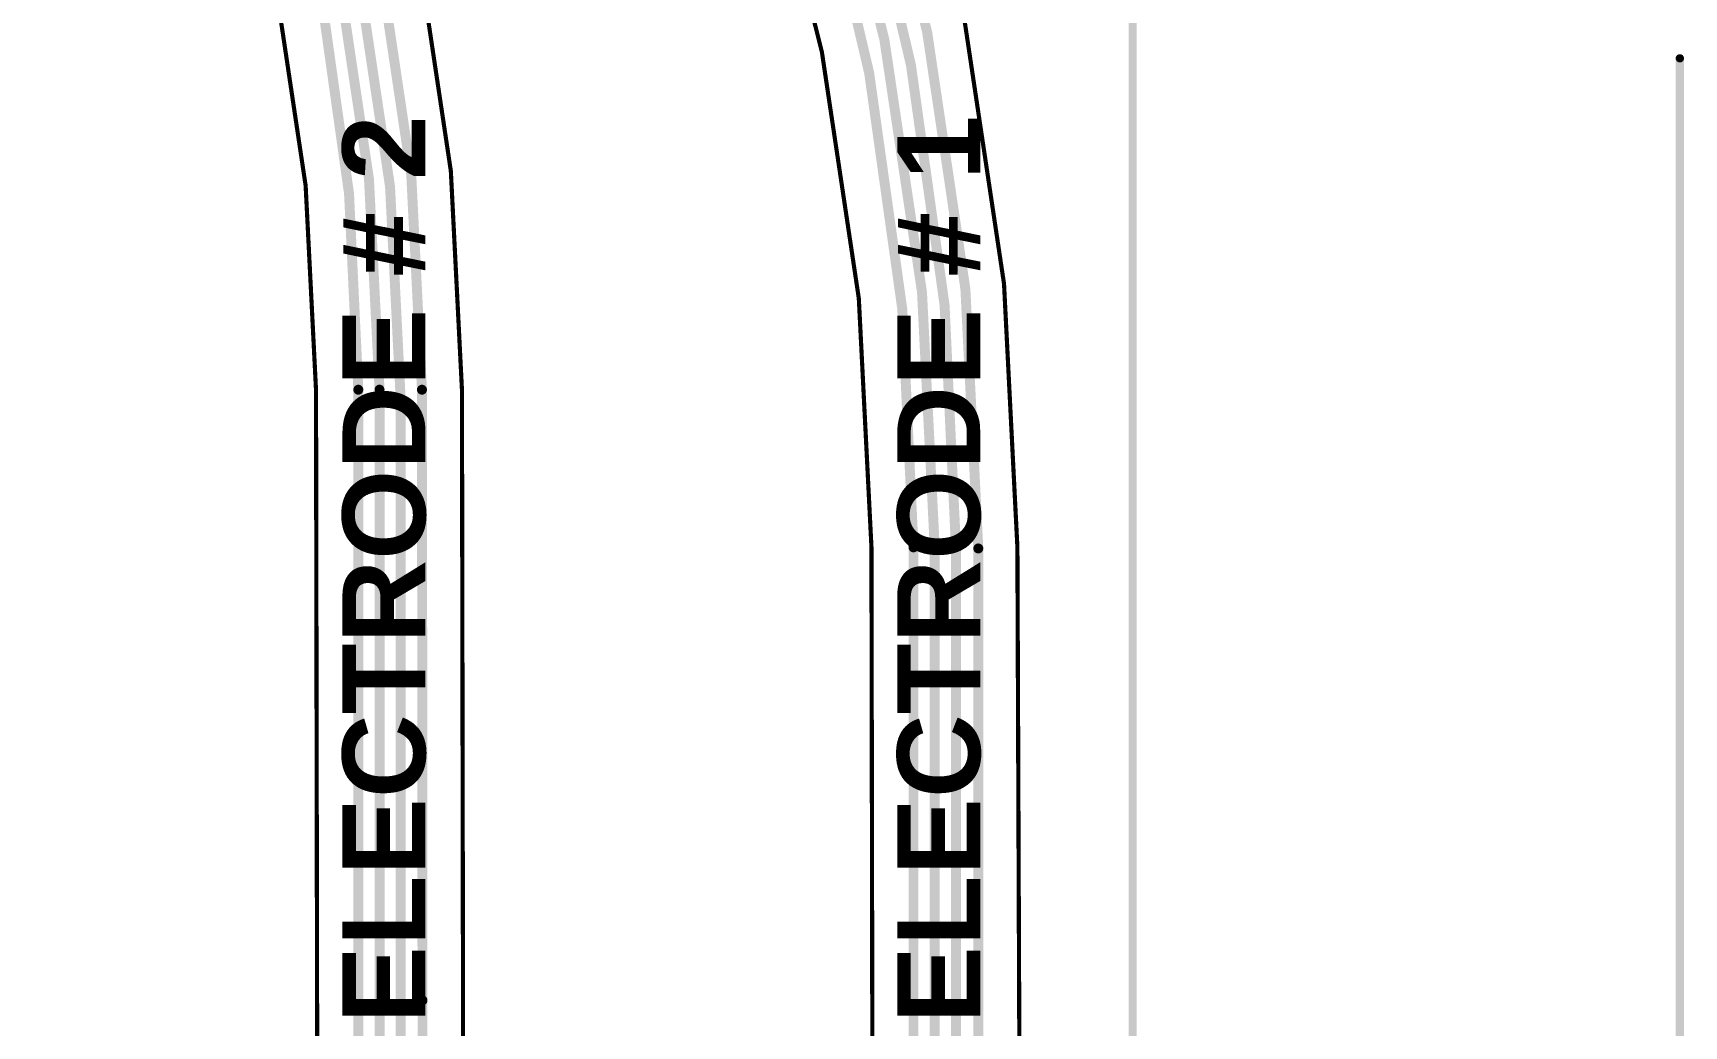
# Model space of a CAD drawing. Header units: inches. Extents: x -17 to 349, y -40 to 215.
# Drawn here: x 174.7 to 225.3, y 33.2 to 63.6 of the extents above; entities that cross this region are included whole.
import ezdxf

# ---------------------------------------------------------------- set-up
doc = ezdxf.new("R2010")
doc.units = ezdxf.units.IN
for name, color, linetype in [('Board Outline', 216, 'Continuous'), ('Bottom Layer', 5, 'Continuous'), ('Dimension', 6, 'Continuous'), ('Top Overlay', 2, 'Continuous')]:
    doc.layers.add(name, color=color, linetype=linetype)
doc.styles.add('Arial_Bold', font='', dxfattribs={"height": 0.2})
doc.styles.get('Arial_Bold').set_extended_font_data('Arial', bold=True)

msp = doc.modelspace()

# ---------------------------------------------------------------- linework, layer by layer
at = {"layer": 'Board Outline'}
for points in [[(122.52998862, 130.00344332, 0.127, 0.127, -0.4137830578576681), (204.86466774, 47.83536788, 0.127, 0.127, 0)], [(122.56069468, 125.53344718, 0.127, 0.127, -0.4136722232397825), (200.39467414, 47.82755484, 0.127, 0.127, 0)], [(119.5314729, 120.8434083, 0.127, 0.127, -0.4137590145945721), (187.85119148, 52.65899552, 0.127, 0.127, 0)], [(119.53243302, 116.37340708, 0.127, 0.127, -0.4137590145945721), (183.38119788, 52.65109612, 0.127, 0.127, 0)], [(183.38119788, 52.65109612, 0.127, 0.127, 0), (183.41629306, 32.79240076, 0.127, 0.127, 0)], [(187.85119148, 52.65899552, 0.127, 0.127, 0), (187.88629936, 32.7927843, 0.127, 0.127, 0)], [(200.39467414, 47.82755484, 0.127, 0.127, 0), (200.42095552, 32.79237282, 0.127, 0.127, 0)], [(204.86466774, 47.83536534, 0.127, 0.127, 0), (204.9246092, 32.51881736, 0.127, 0.127, 0)]]:
    msp.add_lwpolyline(points, format="xyseb", dxfattribs=at)
for points in [[(183.34944788, 52.65109612, 0.0635, 0.0635, 1), (183.41294788, 52.65109612, 0.0635, 0.0635, 1)], [(183.34944788, 52.65109612, 0.0635, 0.0635, 1), (183.41294788, 52.65109612, 0.0635, 0.0635, 1)], [(187.81944148, 52.65899552, 0.0635, 0.0635, 1), (187.88294148, 52.65899552, 0.0635, 0.0635, 1)], [(187.81944148, 52.65899552, 0.0635, 0.0635, 1), (187.88294148, 52.65899552, 0.0635, 0.0635, 1)], [(200.36292414, 47.82755484, 0.0635, 0.0635, 1), (200.42642414, 47.82755484, 0.0635, 0.0635, 1)], [(200.36292414, 47.82755484, 0.0635, 0.0635, 1), (200.42642414, 47.82755484, 0.0635, 0.0635, 1)], [(204.83291774, 47.83536788, 0.0635, 0.0635, 1), (204.89641774, 47.83536788, 0.0635, 0.0635, 1)], [(204.83291774, 47.83536534, 0.0635, 0.0635, 1), (204.89641774, 47.83536534, 0.0635, 0.0635, 1)]]:
    msp.add_lwpolyline(points, format="xyseb", close=True, dxfattribs=at)
at = {"layer": 'Bottom Layer'}
for points in [[(122.55846964, 128.80178964, 0.3048, 0.3048, -0.4142135623730951), (203.66689518, 47.79210406, 0.3048, 0.3048, 0)], [(122.55846964, 128.14139218, 0.3048, 0.3048, -0.4142135716234306), (202.98237534, 47.82659217999999, 0.3048, 0.3048, 0)], [(122.55846964, 127.48099218, 0.3048, 0.3048, -0.4142135530473893), (202.33236902, 47.82659217999999, 0.3048, 0.3048, 0)], [(122.55846964, 126.82059218, 0.3048, 0.3048, -0.41421357178314), (201.68237286, 47.82659217999999, 0.3048, 0.3048, 0)], [(119.31929908, 119.84859952, 0.3048, 0.3048, -0.4142135513109782), (186.62706896, 52.6525871, 0.3048, 0.3048, 0)], [(118.98825072, 119.18820968, 0.3048, 0.3048, -0.4141682080837658), (185.97707534, 52.30783798, 0.3048, 0.3048, 0)], [(119.53608808, 118.31159218, 0.3048, 0.3048, -0.4142125882663787), (185.32707156, 52.65259218, 0.3048, 0.3048, 0)], [(119.55410176, 117.63299816, 0.3048, 0.3048, -0.4142135738093534), (184.67707032, 52.6525871, 0.3048, 0.3048, 0)], [(184.67707286, 32.09984944, 0.3048, 0.3048, 0), (184.67707286, 52.65259218, 0.3048, 0.3048, 0)], [(185.32707156, 29.88091306, 0.3048, 0.3048, 0), (185.32707156, 52.65259218, 0.3048, 0.3048, 0)], [(186.6270715, 52.65259218, 0.3048, 0.3048, 0), (186.64373898, 33.95364558, 0.3048, 0.3048, 0)], [(185.9770728, 30.51089148, 0.3048, 0.3048, 0), (185.9770728, 52.30783798, 0.3048, 0.3048, 0)], [(201.68237286, 31.92572736, 0.3048, 0.3048, 0), (201.68237286, 47.82659217999999, 0.3048, 0.3048, 0)], [(202.33237156, 29.88242435999999, 0.3048, 0.3048, 0), (202.33237156, 47.82659217999999, 0.3048, 0.3048, 0)], [(202.9823728, 30.510226, 0.3048, 0.3048, 0), (202.9823728, 47.82659217999999, 0.3048, 0.3048, 0)], [(203.66689772, 29.85424052, 0.3048, 0.3048, 0), (203.66689772, 47.7921066, 0.3048, 0.3048, 0)], [(186.64373898, 29.89892166, 0.3048, 0.3048, 0), (186.64373898, 33.95364558, 0.3048, 0.3048, 0)]]:
    msp.add_lwpolyline(points, format="xyseb", dxfattribs=at)
for points in [[(184.60087032, 52.6525871, 0.1524, 0.1524, 1), (184.75327032, 52.6525871, 0.1524, 0.1524, 1)], [(184.60087286, 52.65259218, 0.1524, 0.1524, 1), (184.75327286, 52.65259218, 0.1524, 0.1524, 1)], [(185.25087156, 52.65259218, 0.1524, 0.1524, 1), (185.40327156, 52.65259218, 0.1524, 0.1524, 1)], [(185.25087156, 52.65259218, 0.1524, 0.1524, 1), (185.40327156, 52.65259218, 0.1524, 0.1524, 1)], [(186.55086896, 52.6525871, 0.1524, 0.1524, 1), (186.70326896, 52.6525871, 0.1524, 0.1524, 1)], [(186.5508715, 52.65259218, 0.1524, 0.1524, 1), (186.7032715, 52.65259218, 0.1524, 0.1524, 1)], [(185.9008728, 52.30783798, 0.1524, 0.1524, 1), (186.0532728, 52.30783798, 0.1524, 0.1524, 1)], [(185.90087534, 52.30783798, 0.1524, 0.1524, 1), (186.05327534, 52.30783798, 0.1524, 0.1524, 1)], [(201.60617286, 47.82659217999999, 0.1524, 0.1524, 1), (201.75857286, 47.82659217999999, 0.1524, 0.1524, 1)], [(201.60617286, 47.82659217999999, 0.1524, 0.1524, 1), (201.75857286, 47.82659217999999, 0.1524, 0.1524, 1)], [(202.25616902, 47.82659217999999, 0.1524, 0.1524, 1), (202.40856902, 47.82659217999999, 0.1524, 0.1524, 1)], [(202.25617156, 47.82659217999999, 0.1524, 0.1524, 1), (202.40857156, 47.82659217999999, 0.1524, 0.1524, 1)], [(202.9061728, 47.82659217999999, 0.1524, 0.1524, 1), (203.0585728, 47.82659217999999, 0.1524, 0.1524, 1)], [(202.90617534, 47.82659217999999, 0.1524, 0.1524, 1), (203.05857534, 47.82659217999999, 0.1524, 0.1524, 1)], [(203.59069518, 47.79210406, 0.1524, 0.1524, 1), (203.74309518, 47.79210406, 0.1524, 0.1524, 1)], [(203.59069772, 47.7921066, 0.1524, 0.1524, 1), (203.74309772, 47.7921066, 0.1524, 0.1524, 1)], [(186.56753898, 33.95364558, 0.1524, 0.1524, 1), (186.71993898, 33.95364558, 0.1524, 0.1524, 1)], [(186.56753898, 33.95364558, 0.1524, 0.1524, 1), (186.71993898, 33.95364558, 0.1524, 0.1524, 1)]]:
    msp.add_lwpolyline(points, format="xyseb", close=True, dxfattribs=at)
at = {"layer": 'Dimension'}
for points in [[(208.39596624, 17.12568584, 0.254, 0.254, 0), (208.39596624, 192.48185278, 0.254, 0.254, 0)], [(225.15529772, -2.40755932, 0.254, 0.254, 0), (225.15529772, 62.79809894, 0.254, 0.254, 0)]]:
    msp.add_lwpolyline(points, format="xyseb", dxfattribs=at)
msp.add_lwpolyline([(225.09179772, 62.79809894, 0.127, 0.127, 1), (225.21879772, 62.79809894, 0.127, 0.127, 1)], format="xyseb", close=True, dxfattribs=at)

# ---------------------------------------------------------------- texts
at = {"layer": 'Top Overlay', "style": 'Arial_Bold'}
for s, p in [('ELECTRODE # 2', (186.73041902, 33.25048468)), ('ELECTRODE # 1', (203.72452778, 33.2504669))]:
    msp.add_text(s, height=2.54, rotation=90, dxfattribs=at).set_placement(p)

doc.saveas('drawing.dxf')
